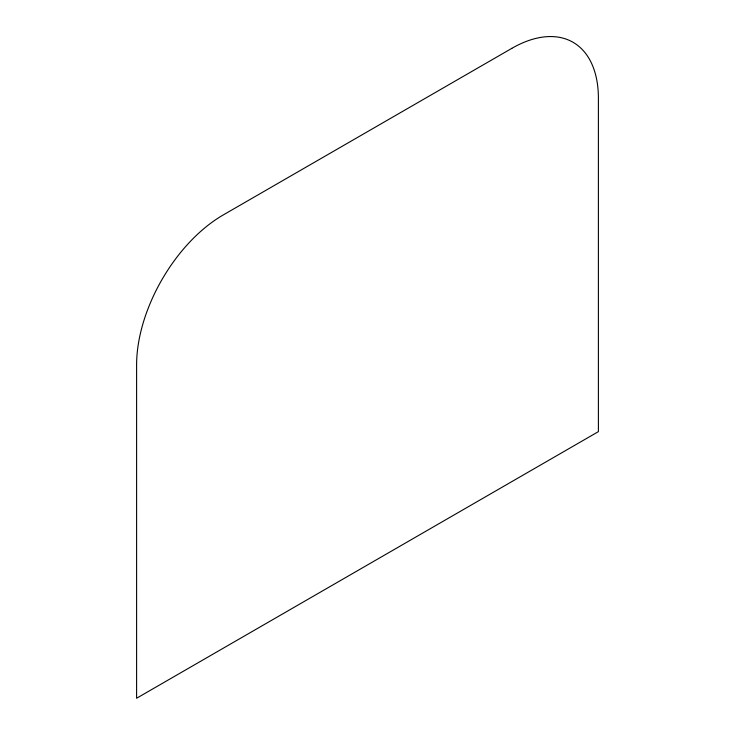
<?xml version="1.0" encoding="UTF-8"?>
<svg xmlns="http://www.w3.org/2000/svg" width="735" height="735" viewBox="0 0 735 735"><rect width="100%" height="100%" fill="white"/><g stroke="black" fill="none" stroke-linecap="round" stroke-linejoin="round"><path stroke-width="1.1" d="M511.817 48.354L223.183 214.987A122.451 70.698 -60 0 0 136.6 364.964L136.6 698.25L598.4 431.629L598.4 98.343A122.451 70.698 -60 0 0 511.817 48.354"/></g></svg>
